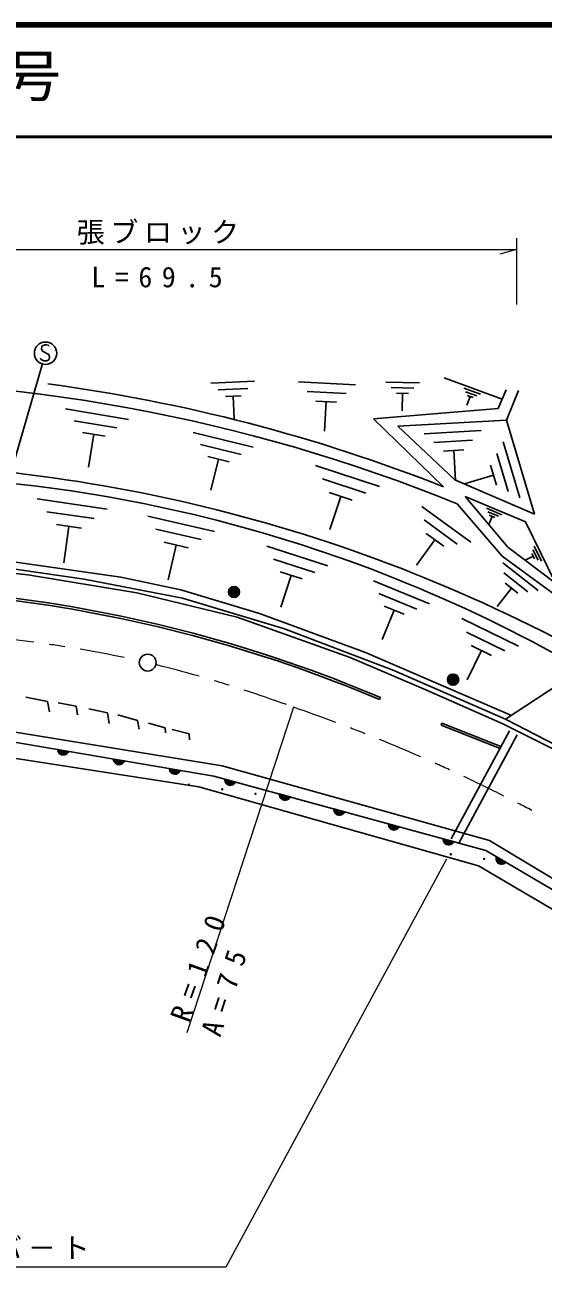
# Model space of a CAD drawing. Units: millimetres, scale not verified. Extents: x 40000 to 680000, y 20000 to 380000.
# Drawn here: x 245988 to 292268, y 269216 to 380000 of the extents above; entities that cross this region are included whole.
import ezdxf
from ezdxf.enums import TextEntityAlignment as Align

# ---------------------------------------------------------------- set-up
doc = ezdxf.new("R2010")
doc.units = ezdxf.units.MM
doc.header["$LTSCALE"] = 1000
for name, color, linetype, lineweight in [('M-BGD', 7, 'Continuous', 25), ('M-BMK', 2, 'Continuous', 13), ('M-BMK-OTRS', 5, 'Continuous', 25), ('M-BMK-SRVR', 3, 'Continuous', 25), ('M-STR-HTXT', 7, 'Continuous', 13), ('M-STR-STR3', 7, 'Continuous', 25), ('M-STR-STRC', 7, 'Continuous', 25), ('M-TTL', 2, 'Continuous', 140), ('M-TTL-LINE', 7, 'Continuous', 50)]:
    doc.layers.add(name, color=color, linetype=linetype, lineweight=lineweight)
doc.layers.add('M-TTL-TXT', color=7, linetype='Continuous')
doc.styles.add('ＭＳ ゴシック', font='')
doc.styles.get('ＭＳ ゴシック').set_extended_font_data('MS Gothic')

msp = doc.modelspace()

# ---------------------------------------------------------------- linework, layer by layer
at = {"layer": 'M-BGD'}
for p, q in [((262593, 348037), (266488, 348218)), ((270433, 348174), (275526, 347896)), ((278222, 348141), (281222, 348072)), ((283424, 348512), (288592, 346620)), ((265894, 347566), (263245, 347442)), ((263898, 346848), (265300, 346914)), ((264599, 346881), (264693, 344855)), ((274667, 347126), (271204, 347315)), ((280731, 347604), (278691, 347650)), ((279160, 347159), (280240, 347135)), ((279700, 347147), (279664, 345588)), ((285174, 347614), (286676, 347064)), ((286348, 346911), (285326, 347285)), ((285749, 346858), (285463, 346077)), ((285478, 346957), (286019, 346759)), ((288950, 347452), (288237, 345795)), ((290055, 347406), (288996, 344759)), ((249634, 345747), (255258, 344820)), ((271974, 346455), (273807, 346355)), ((272891, 346405), (272746, 343757)), ((288237, 345795), (277119, 344874)), ((254210, 344069), (250385, 344699)), ((277119, 344874), (283380, 338797)), ((288996, 344759), (279283, 344206)), ((291505, 336357), (288996, 344759)), ((251137, 343651), (253162, 343317)), ((252149, 343484), (251667, 340559)), ((261031, 343643), (266373, 342333)), ((279283, 344206), (284393, 339419)), ((281640, 343529), (286731, 343819)), ((265308, 341688), (261676, 342578)), ((285963, 342958), (282501, 342761)), ((288690, 342805), (290178, 337823)), ((262321, 341514), (264244, 341043)), ((263283, 341278), (262602, 338501)), ((283362, 341993), (285195, 342097)), ((284278, 342045), (284429, 339397)), ((289143, 338382), (288131, 341770)), ((271942, 340713), (277641, 338837)), ((287572, 340735), (288108, 338941)), ((276429, 338225), (272554, 339501)), ((284393, 339419), (291505, 336357)), ((287840, 339838), (285249, 339064)), ((273166, 338289), (275217, 337613)), ((274191, 337951), (273216, 334987)), ((289122, 333408), (285295, 337954)), ((285295, 337954), (290675, 335681)), ((247098, 337722), (253333, 336823)), ((281448, 337059), (285805, 333869)), ((288595, 332617), (284594, 337293)), ((287203, 336894), (288585, 336310)), ((252192, 335969), (247952, 336580)), ((256966, 336195), (262909, 334823)), ((284598, 333682), (281635, 335852)), ((288271, 336182), (287331, 336579)), ((287707, 336160), (287404, 335441)), ((287459, 336265), (287956, 336055)), ((290675, 335681), (293380, 330214)), ((248805, 335439), (251050, 335116)), ((249928, 335277), (249461, 332035)), ((261739, 334091), (257697, 335024)), ((281822, 334644), (283390, 333496)), ((258428, 333854), (260568, 333360)), ((259498, 333607), (258785, 330516)), ((267606, 333505), (273033, 331764)), ((282606, 334070), (280947, 331804)), ((291462, 333505), (292127, 332160)), ((271886, 331174), (268196, 332358)), ((293490, 329059), (288595, 332617)), ((293380, 330214), (289122, 333408)), ((291364, 332620), (290665, 332274)), ((291244, 332862), (291484, 332377)), ((291805, 332269), (291353, 333183)), ((239916, 331613), (246246, 330966)), ((251296, 330575), (242844, 331788)), ((244992, 332099), (254552, 330761)), ((288659, 332017), (291807, 329549)), ((246246, 330966), (256003, 329358)), ((260063, 328866), (251296, 330575)), ((254552, 330761), (259931, 329602)), ((268785, 331211), (270739, 330584)), ((269762, 330898), (268857, 328076)), ((277108, 330418), (282109, 328381)), ((290908, 329440), (288768, 331118)), ((288876, 330220), (290010, 329331)), ((256003, 329358), (264950, 327173)), ((259931, 329602), (266953, 327495)), ((280983, 327907), (277582, 329292)), ((289443, 329776), (288160, 328138)), ((269180, 326152), (260063, 328866)), ((278057, 328166), (279857, 327432)), ((264950, 327173), (275034, 323571)), ((266953, 327495), (276413, 324035)), ((278957, 327799), (277898, 325199)), ((285018, 327048), (290051, 324592)), ((278936, 322420), (269180, 326152)), ((288852, 324179), (285430, 325850)), ((285843, 324652), (287654, 323767)), ((275034, 323571), (281796, 320694)), ((276413, 324035), (289428, 318422)), ((286748, 324210), (285471, 321593)), ((288890, 318070), (278936, 322420)), ((294444, 321695), (288890, 318070)), ((281796, 320694), (288680, 317653)), ((294438, 315242), (288890, 318070)), ((238963, 317077), (262861, 313005)), ((289249, 317057), (284046, 307416)), ((288680, 317653), (296636, 313660)), ((289953, 316677), (284750, 307036)), ((261530, 312049), (239452, 315469)), ((248942, 315255), (248923, 315380)), ((248923, 315380), (249908, 315212)), ((248984, 315146), (248942, 315255)), ((248952, 315314), (249859, 315159)), ((249829, 315103), (248962, 315251)), ((248971, 315189), (249799, 315048)), ((249066, 315031), (248984, 315146)), ((249730, 314999), (249020, 315120)), ((249155, 314955), (249066, 315031)), ((249069, 315050), (249661, 314950)), ((249266, 314895), (249155, 314955)), ((249552, 314907), (249158, 314974)), ((249424, 314868), (249266, 314895)), ((249549, 314888), (249424, 314868)), ((249658, 314930), (249549, 314888)), ((249773, 315012), (249658, 314930)), ((249849, 315100), (249773, 315012)), ((249908, 315212), (249849, 315100)), ((253920, 314406), (253901, 314531)), ((253901, 314531), (254887, 314364)), ((253962, 314298), (253920, 314406)), ((253930, 314466), (254837, 314311)), ((254807, 314255), (253940, 314403)), ((253950, 314341), (254778, 314200)), ((254044, 314183), (253962, 314298)), ((254708, 314151), (253999, 314271)), ((254133, 314106), (254044, 314183)), ((254048, 314202), (254639, 314101)), ((254244, 314047), (254133, 314106)), ((254530, 314059), (254136, 314126)), ((254402, 314020), (254244, 314047)), ((254527, 314039), (254402, 314020)), ((254636, 314082), (254527, 314039)), ((254751, 314164), (254636, 314082)), ((254827, 314252), (254751, 314164)), ((254887, 314364), (254827, 314252)), ((258898, 313558), (258879, 313683)), ((258879, 313683), (259865, 313515)), ((258941, 313450), (258898, 313558)), ((258908, 313617), (259815, 313463)), ((259786, 313407), (258918, 313555)), ((258928, 313492), (259756, 313351)), ((259022, 313334), (258941, 313450)), ((259687, 313302), (258977, 313423)), ((259111, 313258), (259022, 313334)), ((259026, 313354), (259617, 313253)), ((259223, 313199), (259111, 313258)), ((259509, 313211), (259114, 313278)), ((259380, 313172), (259223, 313199)), ((259505, 313191), (259380, 313172)), ((259614, 313233), (259505, 313191)), ((259729, 313315), (259614, 313233)), ((259805, 313404), (259729, 313315)), ((259865, 313515), (259805, 313404)), ((262861, 313005), (287145, 306382)), ((263843, 312613), (263836, 312739)), ((263836, 312739), (264801, 312476)), ((263875, 312500), (263843, 312613)), ((263859, 312671), (264747, 312429)), ((264711, 312376), (263862, 312607)), ((263866, 312544), (264676, 312323)), ((263945, 312378), (263875, 312500)), ((264603, 312281), (263908, 312471)), ((264801, 312476), (264731, 312371)), ((286506, 305014), (261530, 312049)), ((264026, 312293), (263945, 312378)), ((263950, 312397), (264529, 312239)), ((264131, 312223), (264026, 312293)), ((264417, 312208), (264031, 312313)), ((264285, 312181), (264131, 312223)), ((264411, 312188), (264285, 312181)), ((264524, 312220), (264411, 312188)), ((264647, 312290), (264524, 312220)), ((264731, 312371), (264647, 312290)), ((268715, 311284), (268708, 311410)), ((268708, 311410), (269673, 311147)), ((268731, 311342), (269619, 311100)), ((268747, 311172), (268715, 311284)), ((269584, 311047), (268735, 311279)), ((268738, 311216), (269548, 310995)), ((268817, 311049), (268747, 311172)), ((269475, 310952), (268780, 311142)), ((268898, 310965), (268817, 311049)), ((268822, 311068), (269401, 310910)), ((269003, 310895), (268898, 310965)), ((269289, 310879), (268903, 310984)), ((269157, 310852), (269003, 310895)), ((269284, 310860), (269157, 310852)), ((269396, 310891), (269284, 310860)), ((269519, 310961), (269396, 310891)), ((269603, 311042), (269519, 310961)), ((269673, 311147), (269603, 311042)), ((273587, 309955), (273580, 310082)), ((273580, 310082), (274545, 309819)), ((273619, 309843), (273587, 309955)), ((273603, 310013), (274491, 309771)), ((274456, 309719), (273606, 309950)), ((273610, 309887), (274420, 309666)), ((273689, 309720), (273619, 309843)), ((274347, 309624), (273652, 309813)), ((273770, 309636), (273689, 309720)), ((273694, 309740), (274273, 309582)), ((273875, 309566), (273770, 309636)), ((274161, 309550), (273775, 309655)), ((274029, 309524), (273875, 309566)), ((274156, 309531), (274029, 309524)), ((274268, 309563), (274156, 309531)), ((274391, 309633), (274268, 309563)), ((274475, 309713), (274391, 309633)), ((274545, 309819), (274475, 309713)), ((278459, 308627), (278452, 308753)), ((278452, 308753), (279417, 308490)), ((278491, 308515), (278459, 308627)), ((278475, 308685), (279363, 308443)), ((279327, 308390), (278478, 308622)), ((278482, 308558), (279292, 308337)), ((278561, 308392), (278491, 308515)), ((279219, 308295), (278524, 308485)), ((278642, 308308), (278561, 308392)), ((278566, 308411), (279145, 308253)), ((278747, 308237), (278642, 308308)), ((279033, 308222), (278647, 308327)), ((278901, 308195), (278747, 308237)), ((279028, 308202), (278901, 308195)), ((279140, 308234), (279028, 308202)), ((279263, 308304), (279140, 308234)), ((279347, 308385), (279263, 308304)), ((279417, 308490), (279347, 308385)), ((283331, 307298), (283324, 307424)), ((283324, 307424), (284289, 307161)), ((283363, 307186), (283331, 307298)), ((283347, 307356), (284235, 307114)), ((284200, 307061), (283351, 307293)), ((283354, 307230), (284165, 307009)), ((283433, 307063), (283363, 307186)), ((284091, 306967), (283396, 307156)), ((283514, 306979), (283433, 307063)), ((283438, 307082), (284017, 306925)), ((283619, 306909), (283514, 306979)), ((283905, 306893), (283519, 306998)), ((283773, 306867), (283619, 306909)), ((283900, 306874), (283773, 306867)), ((284012, 306905), (283900, 306874)), ((284135, 306975), (284012, 306905)), ((284219, 307056), (284135, 306975)), ((284289, 307161), (284219, 307056)), ((287145, 306382), (299887, 298876)), ((288057, 305706), (288084, 305829)), ((288084, 305829), (288946, 305322)), ((299061, 297598), (286506, 305014)), ((288058, 305589), (288057, 305706)), ((288094, 305452), (288058, 305589)), ((288061, 305634), (288785, 305207)), ((288833, 305249), (288075, 305696)), ((288703, 305186), (288083, 305551)), ((288088, 305757), (288881, 305290)), ((288150, 305350), (288094, 305452)), ((288104, 305469), (288621, 305165)), ((288233, 305254), (288150, 305350)), ((288504, 305164), (288160, 305367)), ((288370, 305173), (288233, 305254)), ((288494, 305147), (288370, 305173)), ((288611, 305148), (288494, 305147)), ((288748, 305183), (288611, 305148)), ((288850, 305239), (288748, 305183)), ((288946, 305322), (288850, 305239))]:
    msp.add_line(p, q, dxfattribs=at)
for centre, radius in [((264666, 329422), 500), ((264666, 329422), 440), ((264666, 329422), 380), ((264666, 329422), 320), ((264666, 329422), 260), ((264666, 329422), 200), ((264666, 329422), 140), ((264666, 329422), 80), ((264666, 329422), 20), ((284227, 321609), 500), ((284227, 321609), 440), ((284227, 321609), 380), ((284227, 321609), 320), ((284227, 321609), 260), ((284227, 321609), 200), ((284227, 321609), 140), ((284227, 321609), 80), ((284227, 321609), 20), ((260643, 312229), 50), ((263616, 311825), 50), ((266589, 311421), 50), ((269561, 311017), 50), ((284021, 306025), 50), ((286993, 305621), 50)]:
    msp.add_circle(centre, radius, dxfattribs=at)
for centre, radius, start, end in [((228223, 198288), 150000, 67.92572, 91.37442), ((228251, 199295), 150000, 68.43701, 82.42358), ((229037, 200964), 140000, 61.77328, 91.90384), ((230928, 209864), 130000, 60.85495, 92.33255)]:
    msp.add_arc(centre, radius, start, end, dxfattribs=at)
at = {"layer": 'M-BMK'}
for centre, radius, start, end in [((230776, 206018), 120000, 82.33145, 84.24133), ((230776, 206018), 120000, 80.99454, 81.66302), ((230776, 206018), 120000, 78.41623, 80.32611), ((228443, 206564), 120000, 73.98535, 75.89523), ((228443, 206564), 120000, 72.64847, 73.31693), ((228443, 206564), 120000, 70.07016, 71.98001), ((221221, 177292), 150000, 69.50159, 71.02948), ((221221, 177292), 150000, 68.43207, 68.96683), ((221221, 177292), 150000, 66.36942, 67.89731), ((221221, 177292), 150000, 65.2999, 65.83466), ((221221, 177292), 150000, 63.23724, 64.76514), ((221221, 177292), 150000, 62.16772, 62.70248)]:
    msp.add_arc(centre, radius, start, end, dxfattribs=at)
at = {"layer": 'M-BMK-OTRS'}
for p, q in [((263617, 313929), (238985, 317910)), ((287466, 307277), (263617, 313929)), ((301049, 299104), (287466, 307277))]:
    msp.add_line(p, q, dxfattribs=at)
at = {"layer": 'M-BMK-SRVR'}
msp.add_circle((256959, 323127), 750, dxfattribs=at)
at = {"layer": 'M-STR-HTXT'}
for p, q in [((289890, 360974), (289890, 355057)), ((225850, 359974), (289890, 359974)), ((289890, 359974), (288390, 359554)), ((269984, 319145), (260443, 290112)), ((283624, 305601), (263932, 269216)), ((263932, 269216), (224207, 269216))]:
    msp.add_line(p, q, dxfattribs=at)
at = {"layer": 'M-STR-STR3'}
for p, q in [((277665, 319823), (277743, 320008)), ((283159, 317554), (283233, 317740)), ((288418, 315462), (283159, 317554)), ((288492, 315648), (283233, 317740)), ((288418, 315462), (288492, 315648))]:
    msp.add_line(p, q, dxfattribs=at)
for centre, start, end in [((228974, 204914), 67.0361, 99.40121), ((228949, 204707), 67.06244, 99.37048)]:
    msp.add_arc(centre, 125000, start, end, dxfattribs=at)
at = {"layer": 'M-STR-STRC'}
for p, q in [((247522, 351353), (247482, 351113)), ((247762, 351473), (247522, 351353)), ((247922, 351473), (247762, 351473)), ((248082, 351433), (247922, 351473)), ((248162, 351353), (248082, 351433)), ((247442, 350153), (247362, 350273)), ((247682, 350033), (247442, 350153)), ((247482, 351113), (247562, 350913)), ((247562, 350913), (248122, 350593)), ((248162, 350153), (247962, 350033)), ((248122, 350593), (248202, 350393)), ((248202, 350393), (248162, 350153)), ((241603, 329274), (247542, 349681)), ((247962, 350033), (247682, 350033)), ((246074, 320049), (248005, 319667)), ((248005, 319667), (248184, 318724)), ((248964, 319528), (250569, 319248)), ((250569, 319248), (250702, 318467)), ((251704, 318997), (253368, 318644)), ((253368, 318644), (253530, 317686)), ((254303, 318482), (256059, 317976)), ((256059, 317976), (256188, 317186)), ((257037, 317728), (258510, 317304)), ((258510, 317304), (258557, 316856)), ((259158, 317174), (260655, 316786)), ((260655, 316786), (260702, 316232))]:
    msp.add_line(p, q, dxfattribs=at)
msp.add_circle((247842, 350713), 1000, dxfattribs=at)
at = {"layer": 'M-TTL'}
msp.add_line((680000, 380000), (40000, 380000), dxfattribs=at)
at = {"layer": 'M-TTL-LINE'}
msp.add_line((40000, 370000), (680000, 370000), dxfattribs=at)

# ---------------------------------------------------------------- texts
at = {"layer": 'M-STR-HTXT', "char_height": 1833, "attachment_point": 7, "style": 'ＭＳ ゴシック'}
for s, insert in [('\\T1.2;張ブロック', (250620, 360400)), ('\\T1.68;L=69.5', (251932, 356567)), ('\\T1.21;ボックスカルバ－ト\\~', (225081, 269837))]:
    msp.add_mtext(s, dxfattribs=dict(at, insert=insert))
for s, insert, rotation in [('\\T1.72;R=120', (260673, 290920), 70.2), ('\\T1.76;A=75', (263461, 289656), 72.1)]:
    msp.add_mtext(s, dxfattribs=dict(at, insert=insert, rotation=rotation))
at = {"layer": 'M-TTL-TXT', "style": 'ＭＳ ゴシック'}
msp.add_text('一般国道437号', height=3666, dxfattribs=at).set_placement((216734, 372500), align=Align.BOTTOM_LEFT)

doc.saveas('drawing.dxf')
